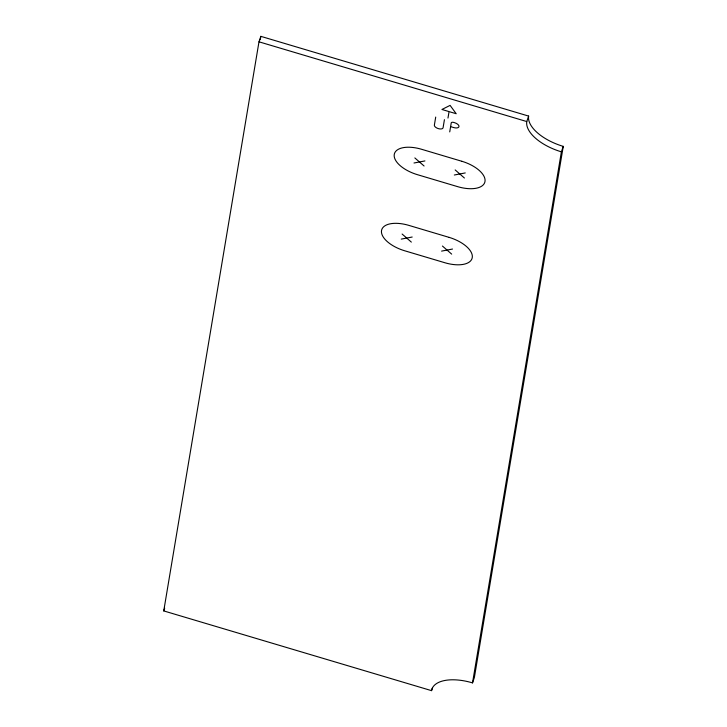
<?xml version="1.0" encoding="UTF-8"?>
<svg xmlns="http://www.w3.org/2000/svg" width="727" height="727" viewBox="0 0 727 727"><rect width="100%" height="100%" fill="white"/><g stroke="black" fill="none" stroke-linecap="round" stroke-linejoin="round"><path stroke-width="1.09" d="M163.748 610.916L258.985 41.812L260.839 36.35L528.629 116.084A39.54 19.093 18.8 0 0 563.252 146.372L474.386 677.419L472.523 682.88A39.54 19.093 18.8 0 0 431.538 690.65L163.748 610.916L164.684 608.181M260.275 39.712L260.839 36.35M435.709 117.074L434.364 125.135A4.562 2.199 18.8 0 0 438.354 128.624A4.562 2.199 18.8 0 0 443.079 127.734L444.433 119.673M447.977 118.065L449.059 111.604L456.202 113.73L450.104 105.379L441.925 109.477L448.559 111.449M449.731 131.905L451.231 122.945A2.472 1.19 18.8 0 1 453.793 122.454L454.539 122.681A5.08 2.454 18.8 0 1 458.982 126.571A5.08 2.454 18.8 0 1 453.721 127.57L451.122 126.798M472.523 682.88L561.389 151.834L563.252 146.372M561.389 151.834A39.54 19.093 18.8 0 1 526.775 121.554L528.629 116.084M431.538 690.65L432.465 687.915M413.999 163.002L424.931 160.931M454.32 175.007L465.253 172.935M401.268 239.101L412.191 237.029M441.589 251.106L452.521 249.043M258.985 41.812L526.775 121.554M455.175 169.936L464.408 178.015M414.844 157.932L424.077 166.001M442.434 246.035L451.667 254.114M402.113 234.03L411.346 242.1M461.909 161.294L421.587 149.28A26.363 12.732 18.8 0 0 394.261 154.46A26.363 12.732 18.8 0 0 417.343 174.653L457.665 186.657A26.363 12.732 18.8 0 0 484.991 181.477A26.363 12.732 18.8 0 0 461.909 161.294M449.177 237.393L408.847 225.379A26.363 12.732 18.8 0 0 381.53 230.559A26.363 12.732 18.8 0 0 404.603 250.751L444.933 262.756A26.363 12.732 18.8 0 0 472.259 257.576A26.363 12.732 18.8 0 0 449.177 237.393"/></g></svg>
